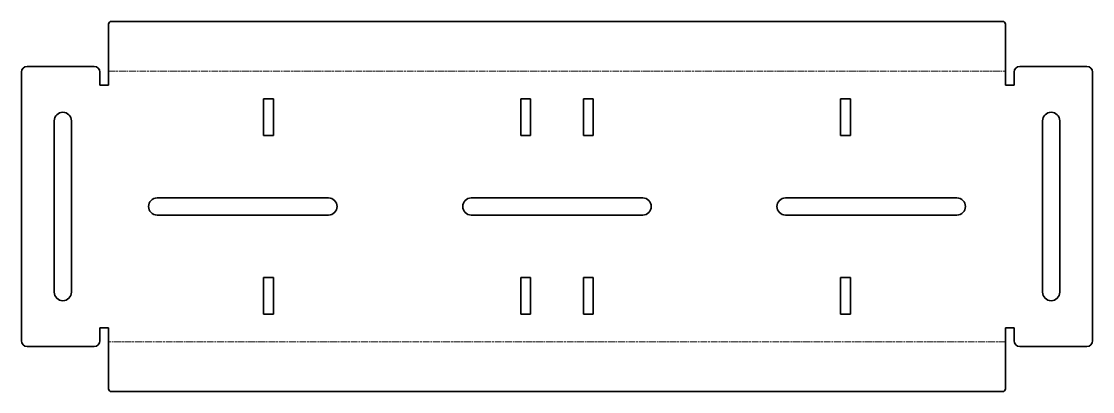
# Model space of a CAD drawing. Header units: millimetres. Extents: x 0 to 375, y 0 to 130.
import ezdxf

# ---------------------------------------------------------------- set-up
doc = ezdxf.new("R2010")
doc.units = ezdxf.units.MM
doc.linetypes.add('Chain', pattern=[13.68, 9.12, -1.14, 2.28, -1.14])
doc.layers.add('SIMUMAK Bend Centerline (ISO)', color=7, linetype='Chain', lineweight=9)
doc.layers.add('SIMUMAK Visible (ISO)', color=7, linetype='Continuous', lineweight=35)

# ---------------------------------------------------------------- blocks, each defined once
blk = doc.blocks.new('SIL-028-CCPD-01_Sheet_11_SIL-028-CCPD-01 (Desplegada)')
at = {"layer": 'SIMUMAK Bend Centerline (ISO)', "ltscale": 0.263158}
for p, q in [((-157, 47.39), (157, 47.39)), ((157, -47.39), (-157, -47.39))]:
    blk.add_line(p, q, dxfattribs=at)
at = {"layer": 'SIMUMAK Visible (ISO)'}
for p, q in [((-157, 63.79), (-157, 42.5)), ((-156, 64.79), (156, 64.79)), ((157, 42.5), (157, 63.79)), ((-185.5, 49), (-162, 49)), ((162, 49), (185.5, 49)), ((-187.5, -47), (-187.5, 47)), ((-160, 42.5), (-160, 47)), ((160, 47), (160, 42.5)), ((187.5, 47), (187.5, -47)), ((-157, 42.5), (-160, 42.5)), ((160, 42.5), (157, 42.5)), ((-102.7, 37.7), (-99.3, 37.7)), ((-102.7, 24.8), (-102.7, 37.7)), ((-99.3, 37.7), (-99.3, 24.8)), ((-12.7, 37.7), (-9.3, 37.7)), ((-12.7, 24.8), (-12.7, 37.7)), ((-9.3, 37.7), (-9.3, 24.8)), ((9.3, 37.7), (12.7, 37.7)), ((9.3, 24.8), (9.3, 37.7)), ((12.7, 37.7), (12.7, 24.8)), ((99.3, 37.7), (102.7, 37.7)), ((99.3, 24.8), (99.3, 37.7)), ((102.7, 37.7), (102.7, 24.8)), ((-176, -30), (-176, 30)), ((170, -30), (170, 30)), ((-170, 30), (-170, -30)), ((176, 30), (176, -30)), ((-99.3, 24.8), (-102.7, 24.8)), ((-9.3, 24.8), (-12.7, 24.8)), ((12.7, 24.8), (9.3, 24.8)), ((102.7, 24.8), (99.3, 24.8)), ((-140, 3), (-80, 3)), ((-30, 3), (30, 3)), ((80, 3), (140, 3)), ((-80, -3), (-140, -3)), ((30, -3), (-30, -3)), ((140, -3), (80, -3)), ((-102.7, -24.8), (-99.3, -24.8)), ((-102.7, -37.7), (-102.7, -24.8)), ((-99.3, -24.8), (-99.3, -37.7)), ((-12.7, -24.8), (-9.3, -24.8)), ((-12.7, -37.7), (-12.7, -24.8)), ((-9.3, -24.8), (-9.3, -37.7)), ((9.3, -24.8), (12.7, -24.8)), ((9.3, -37.7), (9.3, -24.8)), ((12.7, -24.8), (12.7, -37.7)), ((99.3, -24.8), (102.7, -24.8)), ((99.3, -37.7), (99.3, -24.8)), ((102.7, -24.8), (102.7, -37.7)), ((-99.3, -37.7), (-102.7, -37.7)), ((-9.3, -37.7), (-12.7, -37.7)), ((12.7, -37.7), (9.3, -37.7)), ((102.7, -37.7), (99.3, -37.7)), ((-160, -42.5), (-157, -42.5)), ((-160, -47), (-160, -42.5)), ((-157, -63.79), (-157, -42.5)), ((157, -42.5), (160, -42.5)), ((157, -63.79), (157, -42.5)), ((160, -42.5), (160, -47)), ((-162, -49), (-185.5, -49)), ((185.5, -49), (162, -49)), ((156, -64.79), (-156, -64.79))]:
    blk.add_line(p, q, dxfattribs=at)
at = {"layer": 'SIMUMAK Visible (ISO)', "extrusion": (0, 0, -1)}
for centre, radius, start, end in [((156, 63.79), 1, 0, 90), ((-156, 63.79), 1, 90, 180), ((185.5, 47), 2, 0, 90), ((162, 47), 2, 90, 180), ((-162, 47), 2, 360, 90), ((-185.5, 47), 2, 90, 180), ((173, 30), 3, 0, 180), ((-173, 30), 3, 360, 180), ((140, 0), 3, 270, 90), ((80, 0), 3, 90, 270), ((30, 0), 3, 270, 90), ((-30, 0), 3, 90, 270), ((-80, 0), 3, 270, 90), ((-140, 0), 3, 90, 270), ((173, -30), 3, 180, 0), ((-173, -30), 3, 180, 360), ((185.5, -47), 2, 270, 0), ((162, -47), 2, 180, 270), ((-162, -47), 2, 270, 0), ((-185.5, -47), 2, 180, 270), ((156, -63.79), 1, 270, 0), ((-156, -63.79), 1, 180, 270)]:
    blk.add_arc(centre, radius, start, end, dxfattribs=at)

msp = doc.modelspace()

# ---------------------------------------------------------------- block references
msp.add_blockref('SIL-028-CCPD-01_Sheet_11_SIL-028-CCPD-01 (Desplegada)', (187.5, 64.79))

doc.saveas('drawing.dxf')
